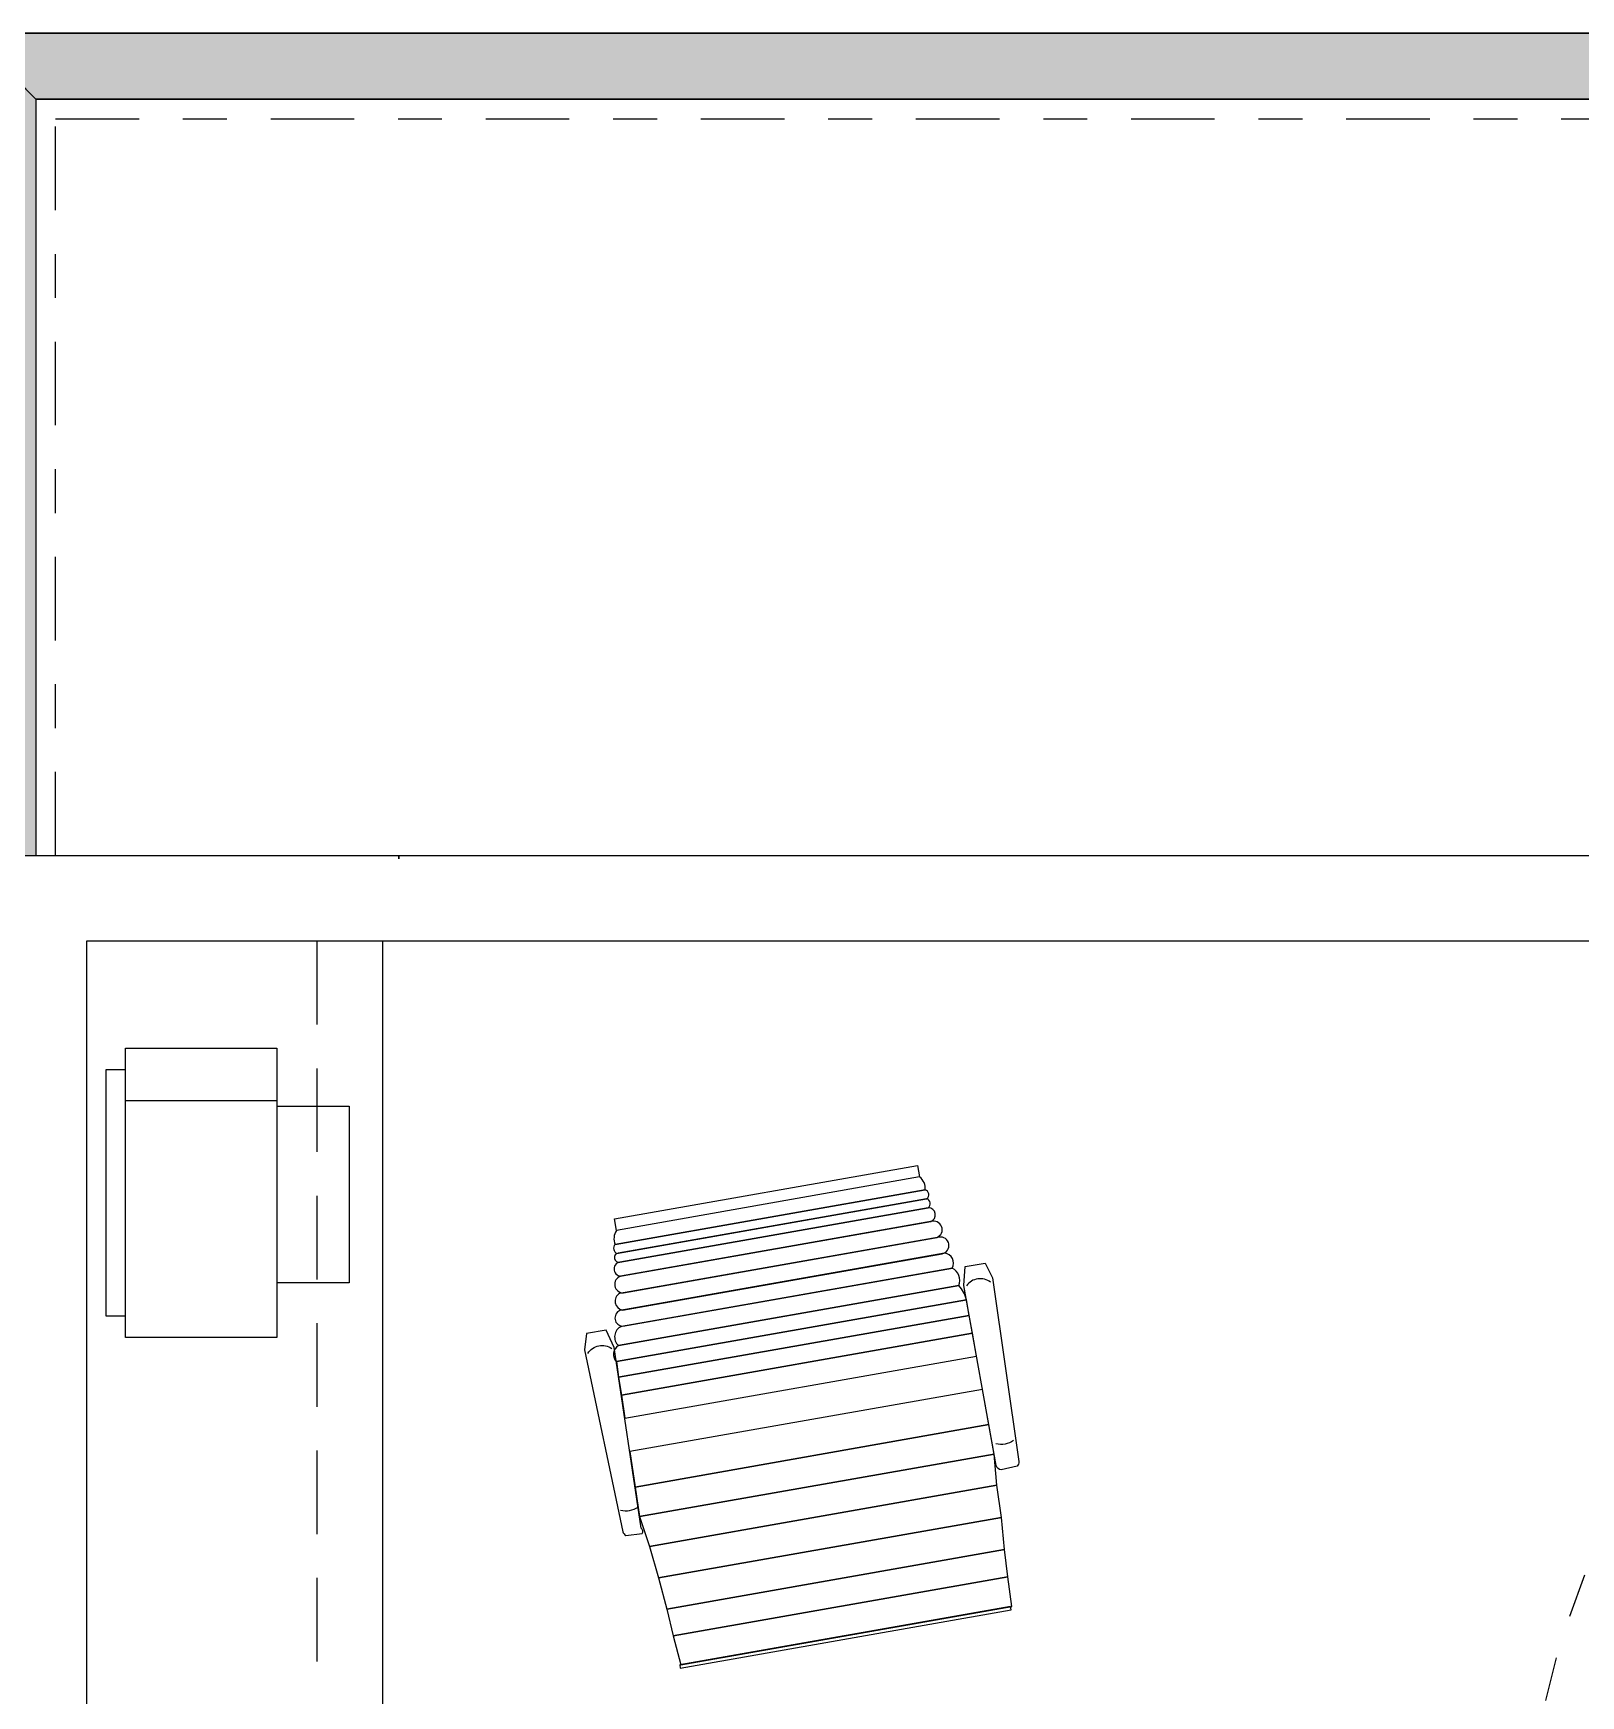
# Model space of a CAD drawing. Header units: millimetres. Extents: x 1573 to 2177, y 1587 to 1932.
# Drawn here: x 1896.149 to 1899.678, y 1918.829 to 1922.62 of the extents above; entities that cross this region are included whole.
import ezdxf

# ---------------------------------------------------------------- set-up
doc = ezdxf.new("R2010")
doc.units = ezdxf.units.MM
doc.header["$LTSCALE"] = 0.03
doc.linetypes.add('DASHDOT', pattern=[25.4, 12.7, -6.35, 0, -6.35])
doc.linetypes.add('HIDDEN', pattern=[9.525, 6.35, -3.175])
doc.layers.add('-HIDRO', color=8, linetype='Continuous')

msp = doc.modelspace()

# ---------------------------------------------------------------- hatches: boundary and pattern name
at = {"layer": '-HIDRO', "ltscale": 100}
h = msp.add_hatch(color=256, dxfattribs=at)
h.dxf.hatch_style = 1
h.paths.add_polyline_path([(1896.1549, 1922.4703), (1896.0049, 1922.6203), (1896.0049, 1920.7453), (1896.1549, 1920.7453)])
at = {"layer": '-HIDRO'}
h = msp.add_hatch(color=256, dxfattribs=at)
h.dxf.hatch_style = 1
h.paths.add_polyline_path([(1905.6829, 1922.6203), (1896.0049, 1922.6203), (1896.1549, 1922.4703), (1905.6829, 1922.4703)])

# ---------------------------------------------------------------- linework, layer by layer
for p, q in [((1896.0049, 1922.6203), (1905.6829, 1922.6203)), ((1896.1549, 1922.4703), (1896.0049, 1922.6203)), ((1896.0049, 1922.6203), (1896.1549, 1922.4703)), ((1905.6829, 1922.6203), (1896.0049, 1922.6203)), ((1896.0049, 1922.6203), (1896.1549, 1922.4703)), ((1905.6829, 1922.6203), (1896.0049, 1922.6203)), ((1897.3549, 1922.4703), (1896.1549, 1922.4703)), ((1896.1549, 1922.4703), (1896.1549, 1921.2703)), ((1896.1549, 1922.4703), (1905.6829, 1922.4703)), ((1896.1549, 1922.4703), (1905.6829, 1922.4703)), ((1905.6829, 1922.4703), (1896.1549, 1922.4703)), ((1896.1549, 1922.4703), (1896.1549, 1920.7453)), ((1896.0049, 1920.7453), (1896.9829, 1920.7453)), ((1896.9829, 1920.7376), (1896.9829, 1920.7453)), ((1896.9829, 1920.7453), (1904.3006, 1920.7453)), ((1896.9829, 1920.7453), (1896.9829, 1920.7376)), ((1903.8829, 1920.5503), (1896.2704, 1920.5503)), ((1896.2704, 1920.5503), (1896.2704, 1915.9003)), ((1896.9454, 1920.5503), (1896.9454, 1918.7503)), ((1896.7045, 1920.1862), (1896.3595, 1920.1862)), ((1897.4741, 1919.9165), (1898.1656, 1920.0385)), ((1898.1656, 1920.0385), (1898.1702, 1920.0124)), ((1898.1702, 1920.0124), (1897.4787, 1919.8905)), ((1898.1702, 1920.0124), (1897.4787, 1919.8905)), ((1898.1702, 1920.0124), (1897.4787, 1919.8905)), ((1897.4757, 1919.8581), (1898.1826, 1919.9828)), ((1898.1826, 1919.9828), (1897.4757, 1919.8581)), ((1897.4757, 1919.8581), (1898.1826, 1919.9828)), ((1897.4792, 1919.838), (1898.1862, 1919.9627)), ((1898.1862, 1919.9627), (1897.4828, 1919.8387)), ((1898.1898, 1919.9421), (1897.4865, 1919.8181)), ((1897.4865, 1919.8181), (1898.1898, 1919.9421)), ((1897.4787, 1919.8905), (1897.4741, 1919.9165)), ((1898.1992, 1919.9113), (1897.4882, 1919.7859)), ((1897.492, 1919.7866), (1898.1954, 1919.9106)), ((1898.2147, 1919.875), (1897.486, 1919.7465)), ((1897.4949, 1919.7481), (1898.2058, 1919.8734)), ((1898.2272, 1919.8383), (1897.4868, 1919.7077)), ((1898.2448, 1919.8046), (1897.49, 1919.6715)), ((1897.4927, 1919.7088), (1898.2214, 1919.8373)), ((1897.4931, 1919.6721), (1898.2448, 1919.8046)), ((1898.2768, 1919.7323), (1897.4786, 1919.5916)), ((1897.4786, 1919.5912), (1898.2768, 1919.7323)), ((1898.2596, 1919.7646), (1897.4833, 1919.6277)), ((1897.4833, 1919.6277), (1898.2596, 1919.7646)), ((1898.2832, 1919.6966), (1898.2768, 1919.7323)), ((1898.2832, 1919.6966), (1897.4839, 1919.5556)), ((1897.4839, 1919.5556), (1898.2832, 1919.6966)), ((1898.2905, 1919.6561), (1898.2832, 1919.6966)), ((1898.2905, 1919.6561), (1897.49, 1919.515)), ((1897.49, 1919.515), (1898.2905, 1919.6561)), ((1898.3, 1919.6034), (1898.2905, 1919.6561)), ((1897.4786, 1919.5916), (1897.4839, 1919.5556)), ((1897.498, 1919.4619), (1898.3, 1919.6034)), ((1897.4839, 1919.5556), (1897.49, 1919.515)), ((1897.49, 1919.515), (1897.498, 1919.4619)), ((1898.3137, 1919.5277), (1897.5094, 1919.3859)), ((1898.3281, 1919.4475), (1898.3137, 1919.5277)), ((1898.3281, 1919.4475), (1897.5215, 1919.3053)), ((1897.5215, 1919.3053), (1898.3281, 1919.4475)), ((1898.3403, 1919.3802), (1898.3281, 1919.4475)), ((1897.5094, 1919.3859), (1897.5215, 1919.3053)), ((1898.3403, 1919.3802), (1897.5315, 1919.2384)), ((1897.5315, 1919.2384), (1898.3403, 1919.3802)), ((1898.3466, 1919.3097), (1898.3403, 1919.3802)), ((1897.5215, 1919.3053), (1897.5315, 1919.2384)), ((1897.5544, 1919.17), (1898.3466, 1919.3097)), ((1898.3466, 1919.3097), (1897.5544, 1919.17)), ((1898.3569, 1919.2358), (1898.3466, 1919.3097)), ((1897.5315, 1919.2384), (1897.5544, 1919.17)), ((1897.5746, 1919.0979), (1898.3569, 1919.2358)), ((1898.3569, 1919.2358), (1897.5746, 1919.0979)), ((1898.3637, 1919.1626), (1898.3569, 1919.2358)), ((1897.5544, 1919.17), (1897.5746, 1919.0979)), ((1897.594, 1919.0269), (1898.3637, 1919.1626)), ((1898.3637, 1919.1626), (1897.594, 1919.0269)), ((1898.3713, 1919.1003), (1898.3637, 1919.1626)), ((1897.5746, 1919.0979), (1897.594, 1919.0269)), ((1897.6082, 1918.9658), (1898.3713, 1919.1003)), ((1898.3713, 1919.1003), (1897.6082, 1918.9658)), ((1898.3801, 1919.033), (1898.3713, 1919.1003)), ((1897.594, 1919.0269), (1897.6082, 1918.9658)), ((1897.6256, 1918.9), (1898.3801, 1919.033)), ((1897.6082, 1918.9658), (1897.6256, 1918.9))]:
    msp.add_line(p, q, dxfattribs=at)
at = {"layer": '-HIDRO', "linetype": 'DASHDOT', "ltscale": 0.5}
for p, q in [((1896.1999, 1922.4253), (1900.8439, 1922.4253)), ((1896.1999, 1920.7453), (1896.1999, 1922.4253))]:
    msp.add_line(p, q, dxfattribs=at)
at = {"layer": '-HIDRO', "linetype": 'HIDDEN'}
msp.add_line((1896.7954, 1920.5503), (1896.7954, 1917.8503), dxfattribs=at)
at = {"layer": '-HIDRO'}
for points in [[(1896.7045, 1920.3062), (1896.7045, 1919.6462), (1896.3595, 1919.6462), (1896.3595, 1920.3062)], [(1898.3776, 1919.0326), (1897.6231, 1918.8996), (1897.6245, 1918.892), (1898.3789, 1919.0251)]]:
    msp.add_lwpolyline(points, close=True, dxfattribs=at)
for points in [[(1896.3595, 1920.2566), (1896.3145, 1920.2566), (1896.3145, 1919.6958), (1896.3595, 1919.6958)], [(1896.7045, 1920.1734), (1896.8695, 1920.1734), (1896.8695, 1919.7707), (1896.7045, 1919.7707)]]:
    msp.add_lwpolyline(points, dxfattribs=at)
for points in [[(1898.2744, 1919.8078), (1898.3194, 1919.8157), (1898.3364, 1919.7826), (1898.3963, 1919.3631, -0.205362), (1898.3923, 1919.3527), (1898.3564, 1919.3443, -0.331039), (1898.345, 1919.3543), (1898.271, 1919.7645)], [(1897.4557, 1919.663), (1897.4107, 1919.6551), (1897.4062, 1919.6181), (1897.4933, 1919.2034, 0.205362), (1897.5006, 1919.195), (1897.5372, 1919.1994, 0.424927), (1897.5356, 1919.2111), (1897.4738, 1919.6235)]]:
    msp.add_lwpolyline(points, format="xyb", close=True, dxfattribs=at)
for points in [[(1898.3321, 1919.7724, 0.419252), (1898.277, 1919.7644, -0.402201)], [(1897.4137, 1919.61, -0.419252), (1897.4681, 1919.6213, 0.402201)], [(1898.3845, 1919.4111, -0.2105), (1898.344, 1919.4037, 0.207409)], [(1897.4879, 1919.2525, 0.2105), (1897.5285, 1919.2595, -0.207409)]]:
    msp.add_lwpolyline(points, format="xyb", dxfattribs=at)
at = {"layer": '-HIDRO', "linetype": 'HIDDEN', "ltscale": 0.5}
msp.add_circle((1901.783, 1918.2907), 2.25, dxfattribs=at)
at = {"layer": '-HIDRO'}
for centre, radius, start, end in [((1898.1515, 1919.9872), 0.0314, 351.9604, 53.4591), ((1898.1515, 1919.9872), 0.0314, 351.9604, 53.4591), ((1898.1799, 1919.972), 0.0112, 304.139, 75.861), ((1898.1828, 1919.9515), 0.0117, 306.9826, 73.0174), ((1898.1898, 1919.9259), 0.0163, 290.1541, 89.8459), ((1897.5089, 1919.8713), 0.0357, 147.6235, 201.6796), ((1897.5089, 1919.8713), 0.0357, 147.6235, 201.6796), ((1898.2025, 1919.8923), 0.0192, 280, 100), ((1897.4856, 1919.8495), 0.0132, 139.2386, 240.7614), ((1898.218, 1919.8561), 0.0191, 280, 100), ((1897.4893, 1919.8023), 0.016, 100, 280), ((1897.4847, 1919.8284), 0.0104, 100, 280), ((1898.2248, 1919.8156), 0.0228, 331.1954, 84.0184), ((1898.2292, 1919.7762), 0.0324, 339.1582, 61.2932), ((1897.4942, 1919.7674), 0.0194, 107.7987, 272.2013), ((1897.4958, 1919.7288), 0.0202, 118.746, 261.254), ((1898.206, 1919.7154), 0.0728, 13.4659, 42.6133), ((1897.494, 1919.6906), 0.0186, 112.6717, 267.3283), ((1897.5014, 1919.6474), 0.0267, 115.1255, 227.329), ((1897.4965, 1919.6075), 0.0242, 123.1015, 222.385)]:
    msp.add_arc(centre, radius, start, end, dxfattribs=at)

doc.saveas('drawing.dxf')
